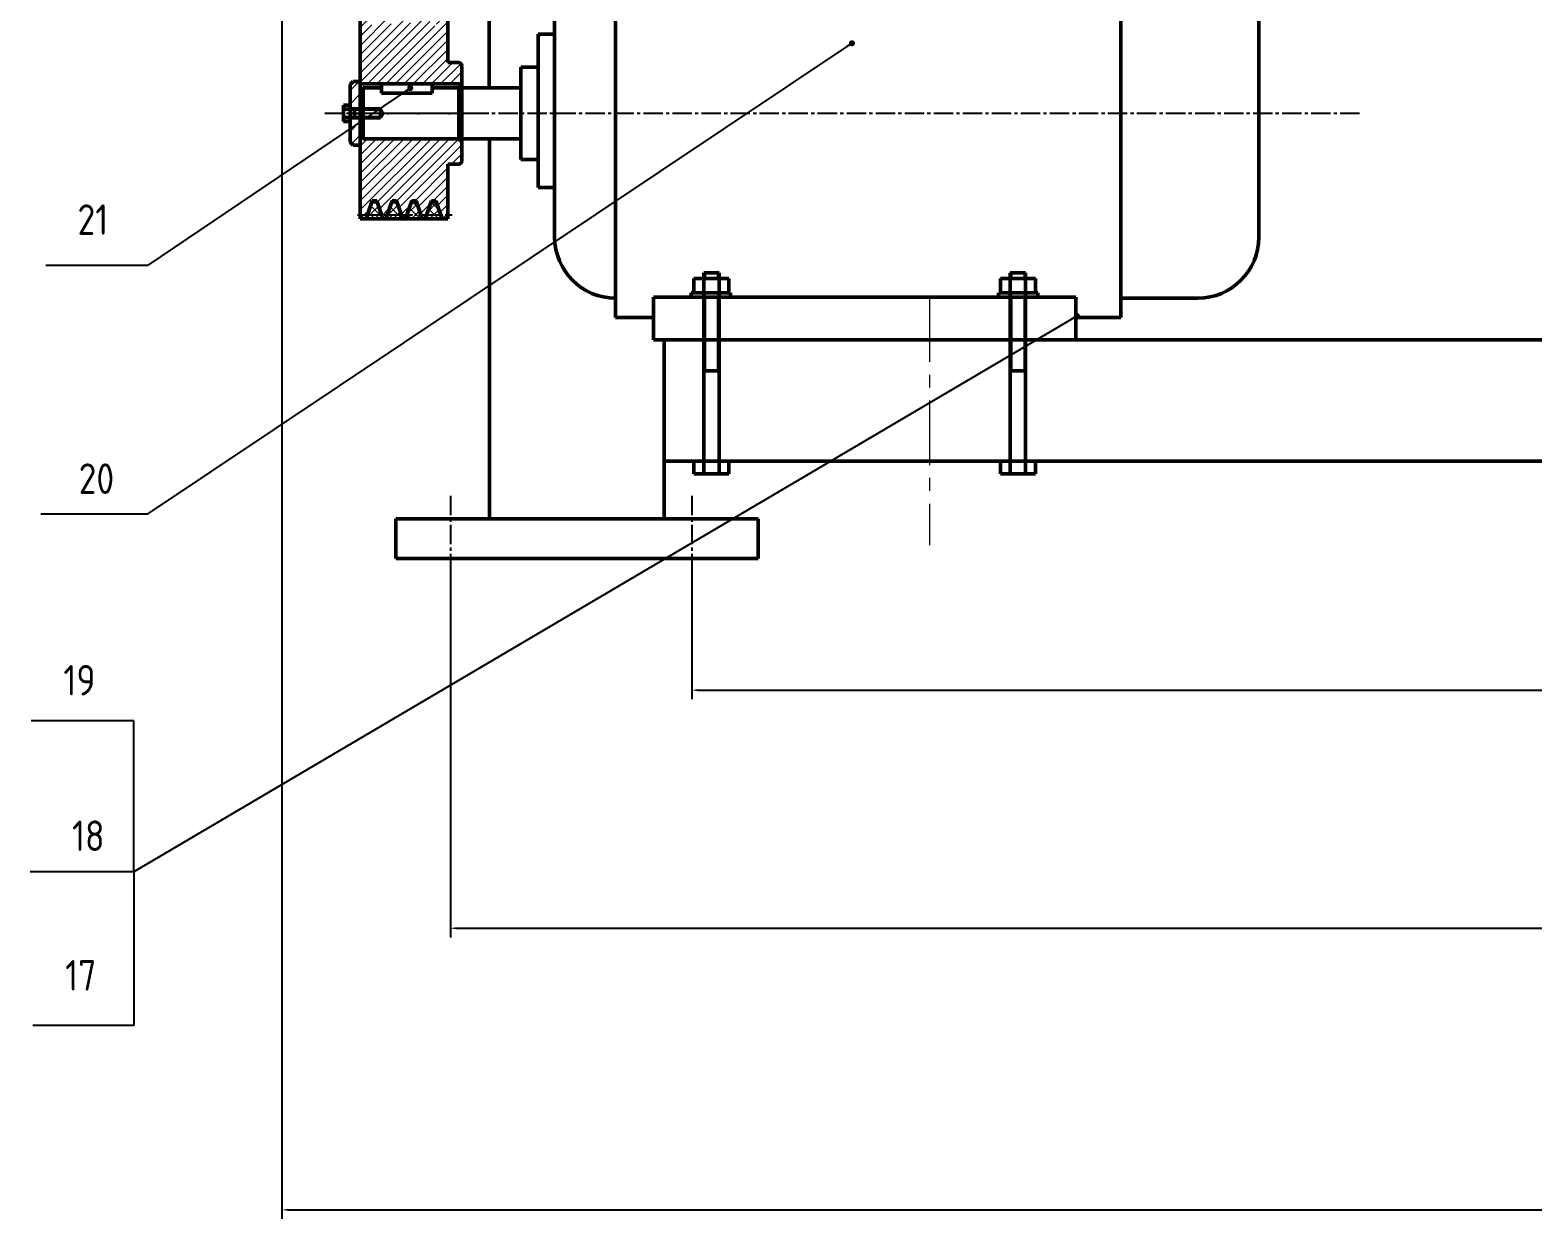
# Model space of a CAD drawing. Extents: x -11378 to 3982, y -2037 to 3878.
# Drawn here: x -3168 to -1688, y 579 to 1749 of the extents above; entities that cross this region are included whole.
import ezdxf

# ---------------------------------------------------------------- set-up
doc = ezdxf.new("R2010")
doc.units = 0
for name, pattern in [('ACAD_ISO04W100', [30, 24, -3, 0, -3]), ('CENTER2', [28.575, 19.05, -3.175, 3.175, -3.175]), ('CENTERX2', [101.6, 63.5, -12.7, 12.7, -12.7]), ('DASHED2', [9.525, 6.35, -3.175])]:
    doc.linetypes.add(name, pattern=pattern)
doc.layers.get('0').update_dxf_attribs({"linetype": 'CONTINUOUS'})
doc.layers.get('Defpoints').update_dxf_attribs({"linetype": 'CONTINUOUS'})
doc.layers.add('中心线', color=50, linetype='CENTER2')
for name, color, linetype, lineweight in [('中心线层', 4, 'ACAD_ISO04W100', 25), ('标注层', 3, 'CONTINUOUS', 25), ('点划线', 1, 'CENTERX2', 9), ('粗实线', 7, 'CONTINUOUS', 50), ('细实线', 5, 'CONTINUOUS', 20), ('虚线', 4, 'DASHED2', 9)]:
    doc.layers.add(name, color=color, linetype=linetype, lineweight=lineweight)
doc.styles.get("Standard").update_dxf_attribs({"font": 'gbenor.shx'})
doc.styles.add('工程字', font='gbenor.shx', dxfattribs={"bigfont": 'gbcbig.shx'})
doc.dimstyles.new('标注样式', dxfattribs={"dimscale": 6, "dimtxt": 3.75, "dimasz": 1, "dimexe": 1.5, "dimexo": 0, "dimgap": 0.5, "dimtad": 1, "dimdec": 0, "dimdsep": 46, "dimtxsty": '工程字', "dimcen": 0, "dimadec": 1, "dimazin": 0, "dimtfac": 0.7, "dimtdec": 0, "dimtmove": 0, "dimatfit": 3, "dimldrblk": 'DOT', "dimfxl": 1, "dimtzin": 0, "dimarcsym": 0})
doc.dimstyles.new('标注样式$0', dxfattribs={"dimscale": 6, "dimtxt": 3.75, "dimasz": 1, "dimexe": 1.5, "dimexo": 0, "dimgap": 0.5, "dimtad": 1, "dimdec": 0, "dimdsep": 46, "dimtxsty": '工程字', "dimcen": 0, "dimadec": 1, "dimazin": 0, "dimtfac": 0.7, "dimtdec": 0, "dimtmove": 0, "dimatfit": 3, "dimldrblk": 'DOT', "dimfxl": 1, "dimtzin": 0, "dimarcsym": 0})

# ---------------------------------------------------------------- blocks, each defined once
blk = doc.blocks.new('_Dot')
at = {"color": 0, "lineweight": -2}
blk.add_line((-0.5, 0), (-1, 0), dxfattribs=at)
at = {"color": 0, "const_width": 0.5}
blk.add_lwpolyline([(-0.25, 0, 1), (0.25, 0, 1)], format="xyb", close=True, dxfattribs=at)
blk = doc.blocks.new('*D17')
at = {"layer": 'Defpoints', "color": 0}
for p in [(-2516.2, 1228.9), (230.9, 1228.9), (230.9, 1099.4)]:
    blk.add_point(p, dxfattribs=at)
at = {"layer": '标注层', "color": 0, "lineweight": -2}
for p, q in [((-2516.2, 1228.9), (-2516.2, 1090.4)), ((230.9, 1228.9), (230.9, 1090.4)), ((-2510.2, 1099.4), (224.9, 1099.4))]:
    blk.add_line(p, q, dxfattribs=at)
at = {"layer": '标注层', "color": 0}
for points in [[(-2510.2, 1100.4), (-2510.2, 1098.4), (-2516.2, 1099.4)], [(224.9, 1100.4), (224.9, 1098.4), (230.9, 1099.4)]]:
    blk.add_solid(points, dxfattribs=at)
at = {"layer": '标注层', "color": 0, "insert": (-1142.7, 1113.7), "char_height": 22.5, "attachment_point": 5, "style": '工程字'}
blk.add_mtext('2747', dxfattribs=at)
blk = doc.blocks.new('*D18')
at = {"layer": 'Defpoints', "color": 0}
for p in [(-2753.9, 1228.9), (480, 1216.9), (480, 865.1)]:
    blk.add_point(p, dxfattribs=at)
at = {"layer": '标注层', "color": 0, "lineweight": -2}
for p, q in [((-2753.9, 1228.9), (-2753.9, 856.1)), ((480, 1216.9), (480, 856.1)), ((-2747.9, 865.1), (474, 865.1))]:
    blk.add_line(p, q, dxfattribs=at)
at = {"layer": '标注层', "color": 0}
for points in [[(-2747.9, 866.1), (-2747.9, 864.1), (-2753.9, 865.1)], [(474, 866.1), (474, 864.1), (480, 865.1)]]:
    blk.add_solid(points, dxfattribs=at)
at = {"layer": '标注层', "color": 0, "insert": (-1136.9, 879.4), "char_height": 22.5, "attachment_point": 5, "style": '工程字'}
blk.add_mtext('3234', dxfattribs=at)
blk = doc.blocks.new('*D20')
at = {"layer": 'Defpoints', "color": 0}
for p in [(-2919.8, 3469.8), (533.8, 1228.9), (533.8, 587.9)]:
    blk.add_point(p, dxfattribs=at)
at = {"layer": '标注层', "color": 0, "lineweight": -2}
for p, q in [((-2919.8, 3469.8), (-2919.8, 578.9)), ((533.8, 1228.9), (533.8, 578.9)), ((-2913.8, 587.9), (527.8, 587.9))]:
    blk.add_line(p, q, dxfattribs=at)
at = {"layer": '标注层', "color": 0}
for points in [[(-2913.8, 588.9), (-2913.8, 586.9), (-2919.8, 587.9)], [(527.8, 588.9), (527.8, 586.9), (533.8, 587.9)]]:
    blk.add_solid(points, dxfattribs=at)
at = {"layer": '标注层', "color": 0, "insert": (-1193, 602.2), "char_height": 22.5, "attachment_point": 5, "style": '工程字'}
blk.add_mtext('3454', dxfattribs=at)

msp = doc.modelspace()

# ---------------------------------------------------------------- hatches: boundary and pattern name
at = {"layer": '细实线'}
h = msp.add_hatch(dxfattribs=at)
h.set_pattern_fill('ANSI37', color=256, scale=2, style=0)
h.set_pattern_definition([(45, (-2837.137, 1563.2), (-4.490128, 4.490128), []), (135, (-2837.137, 1563.2), (-4.490128, -4.490128), [])])
h.paths.add_polyline_path([(-2820.4, 2915.9), (-2837.1, 2915.9), (-2831.5, 2899.5), (-2826, 2899.5)])
h.paths.add_polyline_path([(-2801, 2915.9), (-2817.7, 2915.9), (-2812, 2899.5), (-2806.6, 2899.5)])
h.paths.add_polyline_path([(-2781.7, 2915.9), (-2798.3, 2915.9), (-2792.7, 2899.5), (-2787.3, 2899.5)])
h.paths.add_polyline_path([(-2762.2, 2915.9), (-2778.9, 2915.9), (-2773.3, 2899.5), (-2767.8, 2899.5)])
h.paths.add_polyline_path([(-2826, 1580.1), (-2831.1, 1580.1), (-2835.6, 1567.2), (-2821.6, 1567.2)])
h.paths.add_polyline_path([(-2821.6, 1567.2), (-2835.6, 1567.2), (-2836.9, 1563.2), (-2820.2, 1563.2)])
h.paths.add_polyline_path([(-2806.6, 1580.2), (-2811.6, 1580.2), (-2816.1, 1567.2), (-2802.2, 1567.2)])
h.paths.add_polyline_path([(-2802.2, 1567.2), (-2816.1, 1567.2), (-2817.5, 1563.2), (-2800.8, 1563.2)])
h.paths.add_polyline_path([(-2787.3, 1580.2), (-2792.3, 1580.2), (-2796.8, 1567.2), (-2782.8, 1567.2)])
h.paths.add_polyline_path([(-2782.8, 1567.2), (-2796.8, 1567.2), (-2798.1, 1563.2), (-2781.5, 1563.2)])
h.paths.add_polyline_path([(-2767.8, 1580.1), (-2772.9, 1580.1), (-2777.4, 1567.2), (-2763.4, 1567.2)])
h.paths.add_polyline_path([(-2763.4, 1567.2), (-2777.4, 1567.2), (-2778.7, 1563.2), (-2762, 1563.2)])
h = msp.add_hatch(dxfattribs=at)
h.set_pattern_fill('ANSI31', color=256, scale=2, style=0)
h.set_pattern_definition([(45, (-2842.568, 1563.2), (-4.49013, 4.49013), [])])
h.paths.add_polyline_path([(-2756.4, 1567.2), (-2763.4, 1567.2), (-2762, 1563.2), (-2756.4, 1563.2)])
h.paths.add_polyline_path([(-2796.8, 1567.2), (-2802.2, 1567.2), (-2800.8, 1563.2), (-2798.1, 1563.2)])
h.paths.add_polyline_path([(-2777.4, 1567.2), (-2782.8, 1567.2), (-2781.5, 1563.2), (-2778.7, 1563.2)])
h.paths.add_polyline_path([(-2816.1, 1567.2), (-2821.6, 1567.2), (-2820.2, 1563.2), (-2817.5, 1563.2)])
h.paths.add_polyline_path([(-2835.6, 1567.2), (-2842.6, 1567.2), (-2842.6, 1563.2), (-2836.9, 1563.2)])
h.paths.add_polyline_path([(-2830.7, 1581.2), (-2826.4, 1581.2), (-2821.6, 1567.2), (-2816.1, 1567.2), (-2811.3, 1581.2), (-2807, 1581.2), (-2802.2, 1567.2), (-2796.8, 1567.2), (-2791.9, 1581.2), (-2787.7, 1581.2), (-2782.8, 1567.2), (-2777.4, 1567.2), (-2772.5, 1581.2), (-2768.2, 1581.2), (-2763.4, 1567.2), (-2756.4, 1567.2), (-2756.4, 1617.2), (-2745.6, 1617.2, 0.414214), (-2742.6, 1620.2), (-2742.6, 1639.2), (-2745.6, 1642.2), (-2839.6, 1642.2), (-2842.6, 1644.3), (-2842.6, 1641.7), (-2842.6, 1600.6), (-2842.6, 1567.2), (-2835.6, 1567.2)])
h.paths.add_polyline_path([(-2742.6, 1714.2, 0.414214), (-2745.6, 1717.2), (-2756.4, 1717.2), (-2756.4, 1771.2), (-2762, 1771.2), (-2768.2, 1753.2), (-2772.5, 1753.2), (-2778.7, 1771.2), (-2781.5, 1771.2), (-2787.7, 1753.2), (-2791.9, 1753.2), (-2798.1, 1771.2), (-2800.8, 1771.2), (-2807, 1753.2), (-2811.3, 1753.2), (-2817.5, 1771.2), (-2820.2, 1771.2), (-2826.4, 1753.2), (-2830.7, 1753.2), (-2836.9, 1771.2), (-2842.6, 1771.2), (-2842.6, 1733.8), (-2842.6, 1696.2), (-2742.6, 1696.2)])
h = msp.add_hatch(dxfattribs=at)
h.set_pattern_fill('ANSI31', color=256, scale=3, style=0)
h.set_pattern_definition([(45, (-2852.646, 1635.828), (-6.7352, 6.7352), [])])
h.paths.add_polyline_path([(-2842.6, 1695.2), (-2842.6, 1698.6), (-2849.6, 1698.6), (-2852.6, 1695.6), (-2852.6, 1671.7), (-2842.6, 1671.7)])
h.paths.add_polyline_path([(-2842.6, 1662.7), (-2852.6, 1662.7), (-2852.6, 1638.8), (-2849.6, 1635.8), (-2842.6, 1635.8), (-2842.6, 1641.7)])

# ---------------------------------------------------------------- linework, layer by layer
at = {"layer": '中心线'}
for p, q in [((-1858.9, 1667.2), (-2877.4, 1667.2)), ((-2753.9, 1290.6), (-2753.9, 1219.1)), ((-2516.2, 1290.6), (-2516.2, 1219.1))]:
    msp.add_line(p, q, dxfattribs=at)
at = {"layer": '中心线层'}
for p, q in [((-2728.1, 1667.2), (-2856.2, 1667.2)), ((-2845.4, 1567.2), (-2752, 1567.2))]:
    msp.add_line(p, q, dxfattribs=at)
at = {"layer": '标注层'}
for p, q in [((-3065.4, 1069.1), (-3166.7, 1069.1)), ((-3065.4, 920.7), (-3065.4, 1069.1)), ((-3065.4, 920.7), (-3065.4, 769.2)), ((-3065.4, 769.2), (-3164.9, 769.2))]:
    msp.add_line(p, q, dxfattribs=at)
at = {"layer": '点划线'}
msp.add_line((-2282.1, 1486.1), (-2282.1, 1242.1), dxfattribs=at)
at = {"layer": '粗实线'}
for p, q in [((-2715.2, 2114.3), (-2715.7, 1692.2)), ((-2591.2, 1868), (-2591.2, 1466.4)), ((-2094, 1868), (-2094, 1466.4)), ((-2651.2, 1791.4), (-2651.2, 1545.3)), ((-1958, 1791.4), (-1958, 1545.3)), ((-2842.6, 1771.2), (-2842.6, 1733.8)), ((-2756.4, 1771.2), (-2756.4, 1717.2)), ((-2842.6, 1733.8), (-2842.6, 1695.2)), ((-2651.2, 1745.2), (-2667.3, 1745.2)), ((-2667.3, 1745.2), (-2667.3, 1594.2)), ((-2756.4, 1717.2), (-2745.6, 1717.2)), ((-2742.6, 1714.2), (-2742.6, 1695.2)), ((-2667.3, 1712.6), (-2684.5, 1712.6)), ((-2684.5, 1712.6), (-2684.5, 1667.2)), ((-2849.6, 1698.6), (-2852.6, 1695.6)), ((-2852.6, 1695.6), (-2852.6, 1671.7)), ((-2842.6, 1698.6), (-2849.6, 1698.6)), ((-2742.6, 1696.2), (-2842.6, 1696.2)), ((-2842.6, 1667.2), (-2842.6, 1695.2)), ((-2839.6, 1692.2), (-2842.6, 1690.1)), ((-2839.6, 1692.2), (-2839.6, 1667.2)), ((-2821.8, 1692.2), (-2839.6, 1692.2)), ((-2821.8, 1687.2), (-2821.8, 1696.2)), ((-2771.8, 1687.2), (-2821.8, 1687.2)), ((-2771.8, 1687.2), (-2771.8, 1696.2)), ((-2745.6, 1692.2), (-2771.8, 1692.2)), ((-2745.6, 1692.2), (-2742.6, 1695.2)), ((-2745.6, 1692.2), (-2745.6, 1667.2)), ((-2745.6, 1692.2), (-2685.9, 1692.2)), ((-2742.6, 1620.2), (-2742.6, 1695.2)), ((-2859, 1675.2), (-2852.6, 1675.2)), ((-2859, 1675.2), (-2859, 1659.2)), ((-2852.6, 1675.2), (-2852.6, 1659.2)), ((-2859, 1671.2), (-2822.6, 1671.2)), ((-2859, 1663.2), (-2822.6, 1663.2)), ((-2859, 1659.2), (-2852.6, 1659.2)), ((-2852.6, 1671.7), (-2822.6, 1671.7)), ((-2852.6, 1662.7), (-2822.6, 1662.7)), ((-2852.6, 1638.8), (-2852.6, 1662.7)), ((-2848.2, 1671.2), (-2848.2, 1663.2)), ((-2842.6, 1667.2), (-2842.6, 1641.7)), ((-2839.6, 1642.2), (-2839.6, 1667.2)), ((-2822.6, 1671.7), (-2822.6, 1662.7)), ((-2822.6, 1671.2), (-2820.3, 1667.2)), ((-2822.6, 1663.2), (-2820.3, 1667.2)), ((-2771.8, 1667.2), (-2771.8, 1667.2)), ((-2745.6, 1642.2), (-2745.6, 1667.2)), ((-2684.5, 1621.8), (-2684.5, 1667.2)), ((-2839.6, 1642.2), (-2842.6, 1644.3)), ((-2849.6, 1635.8), (-2852.6, 1638.8)), ((-2842.6, 1635.8), (-2849.6, 1635.8)), ((-2842.6, 1600.6), (-2842.6, 1641.7)), ((-2685.9, 1642.2), (-2839.6, 1642.2)), ((-2745.6, 1642.2), (-2742.6, 1639.2)), ((-2715.2, 1642.2), (-2715.2, 1267.9)), ((-2756.4, 1563.2), (-2756.4, 1617.2)), ((-2756.4, 1617.2), (-2745.6, 1617.2)), ((-2667.3, 1621.8), (-2684.5, 1621.8)), ((-2842.6, 1563.2), (-2842.6, 1600.6)), ((-2667.3, 1594.2), (-2651.2, 1594.2)), ((-2836.9, 1563.2), (-2830.7, 1581.2)), ((-2831.1, 1580.1), (-2826, 1580.1)), ((-2830.7, 1581.2), (-2826.4, 1581.2)), ((-2820.2, 1563.2), (-2826.4, 1581.2)), ((-2817.5, 1563.2), (-2811.3, 1581.2)), ((-2811.7, 1580.2), (-2806.6, 1580.2)), ((-2811.3, 1581.2), (-2807, 1581.2)), ((-2800.8, 1563.2), (-2807, 1581.2)), ((-2798.1, 1563.2), (-2791.9, 1581.2)), ((-2792.4, 1580.2), (-2787.3, 1580.2)), ((-2791.9, 1581.2), (-2787.7, 1581.2)), ((-2781.5, 1563.2), (-2787.7, 1581.2)), ((-2778.7, 1563.2), (-2772.5, 1581.2)), ((-2772.9, 1580.1), (-2767.8, 1580.1)), ((-2772.5, 1581.2), (-2768.2, 1581.2)), ((-2762, 1563.2), (-2768.2, 1581.2)), ((-2842.6, 1563.2), (-2836.9, 1563.2)), ((-2836.9, 1563.2), (-2762, 1563.2)), ((-2820.2, 1563.2), (-2817.5, 1563.2)), ((-2800.8, 1563.2), (-2798.1, 1563.2)), ((-2781.5, 1563.2), (-2778.7, 1563.2)), ((-2762, 1563.2), (-2756.4, 1563.2)), ((-2504.4, 1496.9), (-2504.4, 1510.3)), ((-2504.4, 1510.3), (-2489.4, 1510.3)), ((-2489.4, 1510.3), (-2489.4, 1486.1)), ((-2187.7, 1510.3), (-2202.7, 1510.3)), ((-2202.7, 1510.3), (-2202.7, 1486.1)), ((-2187.7, 1496.9), (-2187.7, 1510.3)), ((-2489.4, 1504.5), (-2514.2, 1504.5)), ((-2514.2, 1504.5), (-2514.2, 1490.6)), ((-2504.4, 1486.1), (-2504.4, 1496.9)), ((-2489.4, 1504.5), (-2479.9, 1504.5)), ((-2479.9, 1504.5), (-2479.9, 1490.6)), ((-2202.7, 1504.5), (-2212.3, 1504.5)), ((-2212.3, 1504.5), (-2212.3, 1490.6)), ((-2202.7, 1504.5), (-2178, 1504.5)), ((-2187.7, 1486.1), (-2187.7, 1496.9)), ((-2178, 1504.5), (-2178, 1490.6)), ((-2553.9, 1466.4), (-2553.9, 1486.1)), ((-2553.9, 1486.1), (-2138.2, 1486.1)), ((-2516.7, 1486.1), (-2516.7, 1490.6)), ((-2516.7, 1490.6), (-2478.1, 1490.6)), ((-2504.4, 1486.1), (-2504.4, 1312.5)), ((-2489.4, 1486.1), (-2489.4, 1312.5)), ((-2478, 1490.6), (-2478, 1486.1)), ((-2214.2, 1490.6), (-2214.2, 1486.1)), ((-2175.5, 1490.6), (-2214.1, 1490.6)), ((-2202.7, 1486.1), (-2202.7, 1312.5)), ((-2187.7, 1486.1), (-2187.7, 1312.5)), ((-2175.5, 1486.1), (-2175.5, 1490.6)), ((-2138.2, 1486.1), (-2138.2, 1466.4)), ((-2018, 1485.3), (-2094, 1485.3)), ((-2591.2, 1466.4), (-2591.2, 1466.4)), ((-2591.2, 1466.4), (-2553.9, 1466.4)), ((-2553.9, 1466.4), (-2553.9, 1444.4)), ((-2138.2, 1466.4), (-2138.2, 1444.4)), ((-2094, 1466.4), (-2138.2, 1466.4)), ((-2553.9, 1444.4), (269.5, 1444.4)), ((-2543.4, 1444.4), (-2543.4, 1267.9)), ((-2504.3, 1413.9), (-2489.3, 1413.9)), ((-2187.6, 1413.9), (-2202.6, 1413.9)), ((269.5, 1324.7), (-2543.4, 1324.7)), ((-2514.1, 1324.7), (-2514.1, 1312.5)), ((-2479.7, 1324.7), (-2479.7, 1312.5)), ((-2212.2, 1324.7), (-2212.2, 1312.5)), ((-2177.9, 1324.7), (-2177.9, 1312.5)), ((-2514.1, 1312.5), (-2479.7, 1312.5)), ((-2177.9, 1312.5), (-2212.2, 1312.5)), ((-2807.6, 1267.9), (-2807.6, 1228.9)), ((-2807.6, 1267.9), (-2715.2, 1267.9)), ((-2715.2, 1267.9), (-2543.4, 1267.9)), ((-2543.4, 1267.9), (-2451, 1267.9)), ((-2451, 1267.9), (-2497.2, 1267.9)), ((-2451, 1267.9), (-2451, 1228.9)), ((-2807.6, 1228.9), (-2451, 1228.9))]:
    msp.add_line(p, q, dxfattribs=at)
for centre, radius, start, end in [((-2745.6, 1714.2), 3, 0, 90), ((-2745.6, 1620.2), 3, 270, 360), ((-2591.2, 1545.3), 60, 180, 270), ((-2018, 1545.3), 60, 270, 0)]:
    msp.add_arc(centre, radius, start, end, dxfattribs=at)
msp.add_spline([(-2715.2, 2114.3), (-2202.9, 2134.6), (-2014.4, 2101.6), (-1729.2, 1976.9), (-1576.5, 1801.4), (-1467.3, 1444.4)], degree=3, dxfattribs=at)
at = {"layer": '细实线'}
for p, q in [((-2848.2, 1670.6), (-2822.6, 1670.6)), ((-2848.2, 1663.8), (-2822.6, 1663.8)), ((-2502.8, 1510.3), (-2502.8, 1504.5)), ((-2491.1, 1510.3), (-2491.1, 1504.5)), ((-2201.1, 1510.3), (-2201.1, 1504.5)), ((-2189.4, 1510.3), (-2189.4, 1504.5)), ((-2502.8, 1486.1), (-2502.8, 1413.9)), ((-2491.1, 1486.1), (-2491.1, 1413.9)), ((-2201.1, 1486.1), (-2201.1, 1413.9)), ((-2189.4, 1486.1), (-2189.4, 1413.9))]:
    msp.add_line(p, q, dxfattribs=at)
at = {"layer": '虚线'}
msp.add_line((-2842.6, 1667.2), (-2839.8, 1667.2), dxfattribs=at)

# ---------------------------------------------------------------- texts
at = {"layer": '标注层', "char_height": 30, "attachment_point": 5}
for s, insert, width in [('21', (-3105.8, 1562.6), 202.164), ('20', (-3102.3, 1307.6), 290.135), ('19', (-3119, 1109.2), 239.034), ('18', (-3110.3, 956.1), 236.068)]:
    msp.add_mtext(s, dxfattribs=dict(at, insert=insert, width=width))
at = {"layer": '标注层', "insert": (-3117.7, 818.7), "char_height": 30, "attachment_point": 5}
msp.add_mtext('17', dxfattribs=at)

# ---------------------------------------------------------------- dimensions: what is measured, and where the dimension line sits
at = {"layer": '标注层'}
for base, p1, p2, picture, middle in [((533.8, 587.9), (-2919.8, 3469.8), (533.8, 1228.9), '*D20', (-1193, 602.2)), ((480, 865.1), (-2753.9, 1228.9), (480, 1216.9), '*D18', (-1136.9, 879.4)), ((230.9, 1099.4), (-2516.2, 1228.9), (230.9, 1228.9), '*D17', (-1142.7, 1113.7))]:
    dim = msp.add_linear_dim(base=base, p1=p1, p2=p2, dimstyle='标注样式$0', dxfattribs=at)
    dim.commit()
    dim.dimension.update_dxf_attribs({"geometry": picture, "text_midpoint": middle})

# ---------------------------------------------------------------- leaders
for points in [[(-2358.6, 1736.2), (-3052.2, 1272.5), (-3156.9, 1272.5)], [(-2793.4, 1692.1), (-3051.9, 1517.5), (-3152.1, 1517.5)], [(-2137.1, 1467.7), (-3065.4, 920.7), (-3167.6, 920.7)]]:
    msp.add_leader(points, dimstyle='标注样式', override={"dimgap": 0.5, "dimtad": 0}, dxfattribs=at)

doc.saveas('drawing.dxf')
